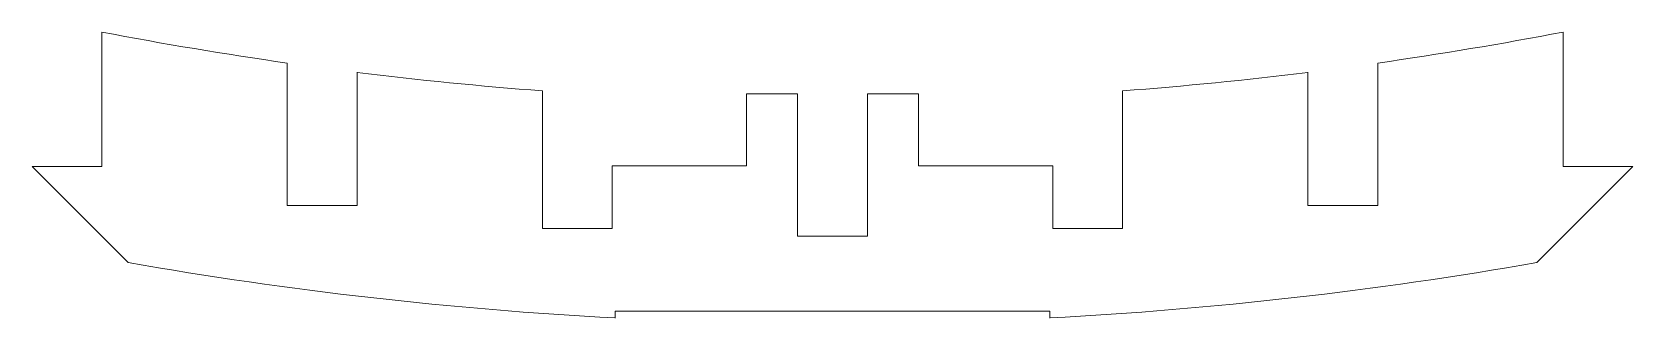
# Model space of a CAD drawing. Header units: millimetres. Extents: x -100 to 100, y -20 to 16.
import ezdxf

# ---------------------------------------------------------------- set-up
doc = ezdxf.new("R2010")
doc.units = ezdxf.units.MM

msp = doc.modelspace()

# ---------------------------------------------------------------- linework, layer by layer
at = {"color": 7, "linetype": 'Continuous', "lineweight": 15}
for p, q in [((-90.91, 16), (-90.91, -0.74)), ((90.91, -0.74), (90.91, 16)), ((-67.84, -5.58), (-67.84, 12.14)), ((67.84, 12.14), (67.84, -5.58)), ((-59.16, 10.98), (-59.16, -5.58)), ((59.16, -5.58), (59.16, 10.98)), ((-36.09, -8.47), (-36.09, 8.68)), ((-4.34, 8.31), (-10.7, 8.31)), ((-10.7, 8.31), (-10.7, -0.64)), ((-4.34, -9.43), (-4.34, 8.31)), ((4.34, 8.31), (10.7, 8.31)), ((4.34, 8.31), (4.34, -9.43)), ((10.7, 8.31), (10.7, -0.64)), ((36.09, 8.68), (36.09, -8.47)), ((-90.91, -0.74), (-99.59, -0.74)), ((-99.59, -0.74), (-87.63, -12.7)), ((-10.7, -0.64), (-27.41, -0.64)), ((-27.41, -0.64), (-27.41, -8.47)), ((27.41, -0.64), (10.7, -0.64)), ((27.41, -8.47), (27.41, -0.64)), ((87.63, -12.7), (99.59, -0.74)), ((99.59, -0.74), (90.91, -0.74)), ((-59.16, -5.58), (-67.84, -5.58)), ((67.84, -5.58), (59.16, -5.58)), ((-27.41, -8.47), (-36.09, -8.47)), ((4.34, -9.43), (-4.34, -9.43)), ((36.09, -8.47), (27.41, -8.47)), ((-27.05, -19.6), (-27.05, -18.73)), ((-27.05, -18.73), (27.05, -18.73)), ((27.05, -18.73), (27.05, -19.6))]:
    msp.add_line(p, q, dxfattribs=at)
for radius, start, end in [(480.36, 259.0914, 261.8805), (480.36, 278.1195, 280.9086), (480.36, 262.9262, 265.6906), (480.36, 274.3094, 277.0738), (508, 260.0663, 266.9476), (508, 273.0524, 279.9337)]:
    msp.add_arc((0, 487.68), radius, start, end, dxfattribs=at)

doc.saveas('drawing.dxf')
